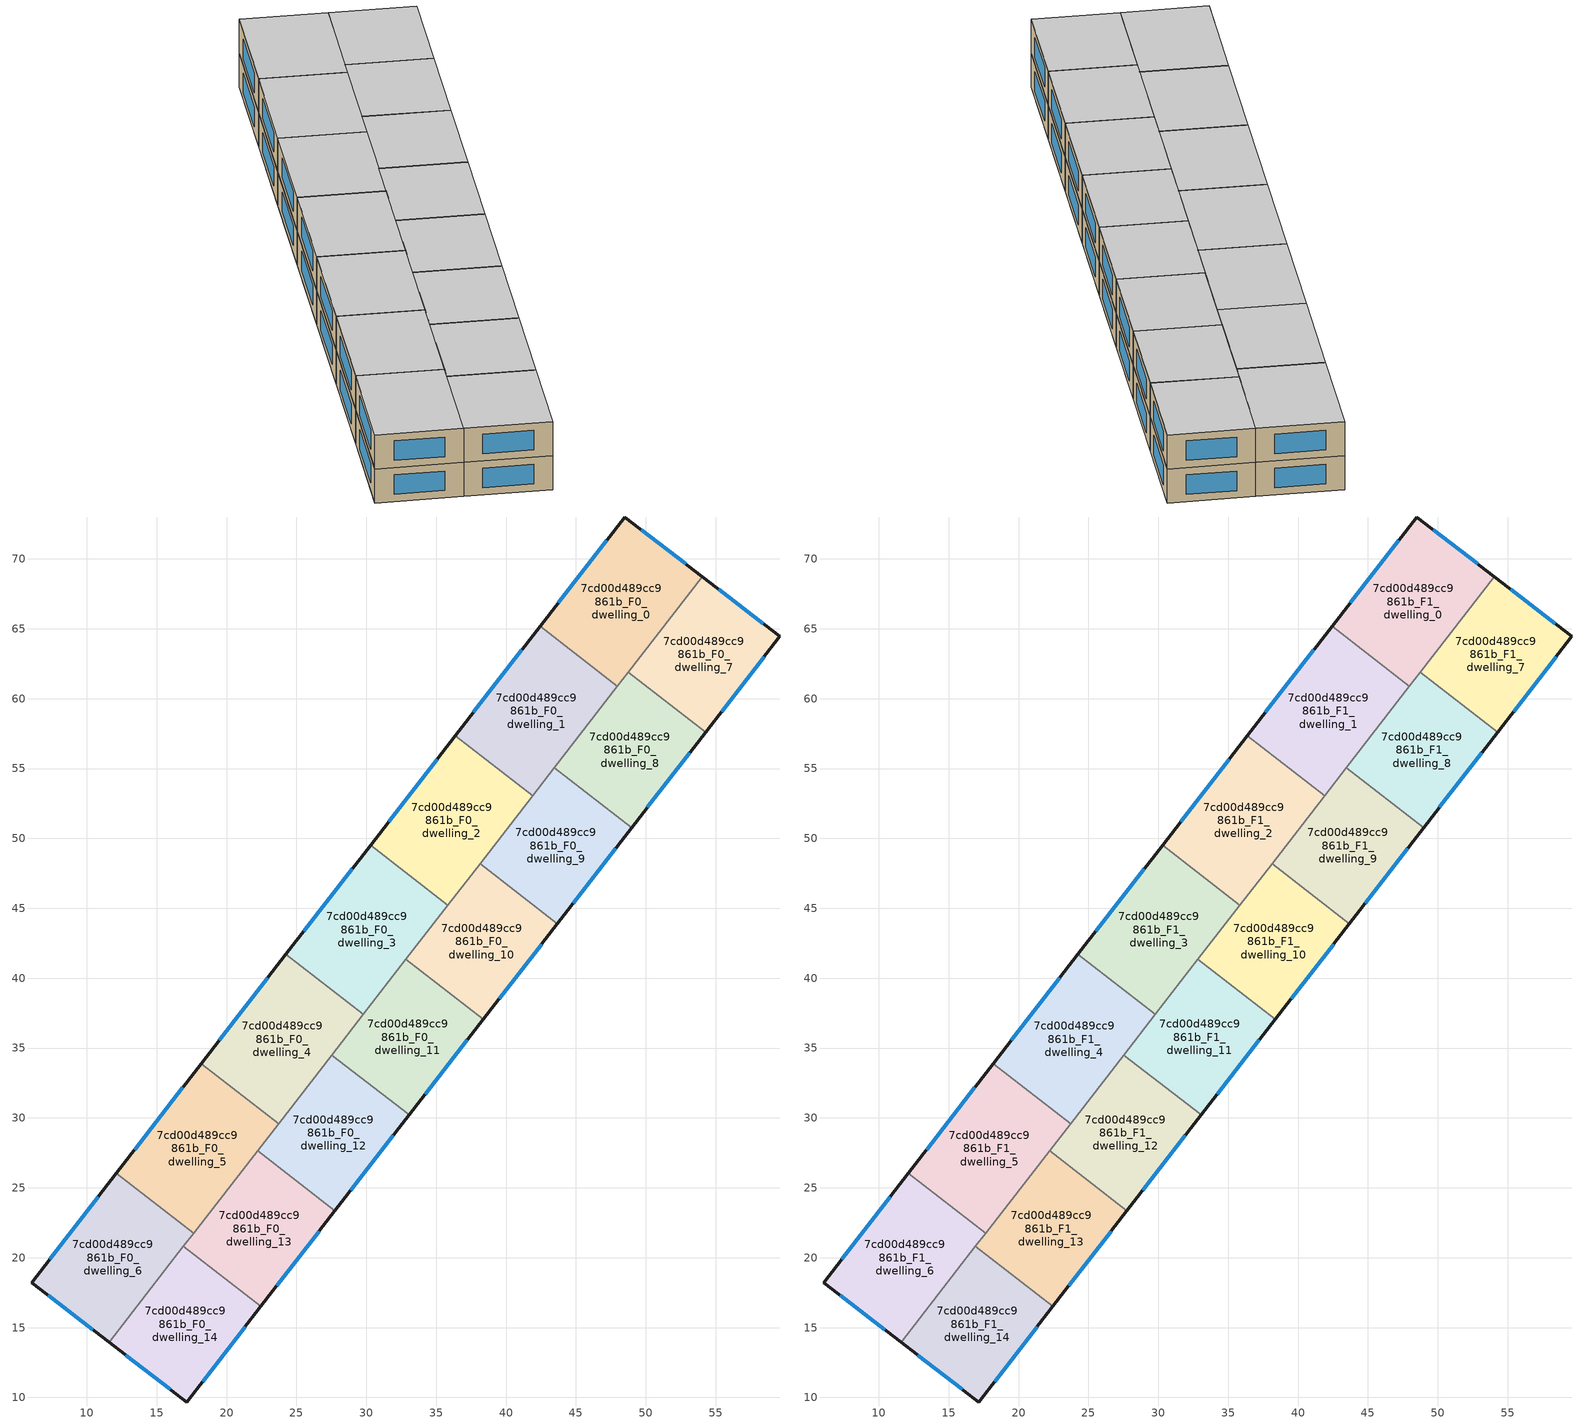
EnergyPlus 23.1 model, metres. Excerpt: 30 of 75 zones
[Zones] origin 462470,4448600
7cd00d489cc9861b_F0_dwelling_0
 floor ground (EU_floor_Construction): 54.05,68.74 47.97,60.89 42.44,65.18 48.5,73 z0
 wall outside (EU_wall_Construction): 54.05,68.74 48.5,73 42.44,65.18 z0:3
 wall to 7cd00d489cc9861b_F0_dwelling_1 (EU_wall_Construction): 42.44,65.18 47.97,60.89 z0:3
 wall to 7cd00d489cc9861b_F0_dwelling_7 (EU_wall_Construction): 48.75,61.9 54.05,68.74 z0:3
 wall to 7cd00d489cc9861b_F0_dwelling_8 (EU_wall_Construction): 47.97,60.89 48.75,61.9 z0:3
 window (EU_Window_Construction): 52.86,69.65 49.69,72.09 / 47.2,71.33 43.74,66.86 z0.64:2.36
7cd00d489cc9861b_F0_dwelling_1
 floor ground (EU_floor_Construction): 47.97,60.89 41.91,53.07 36.37,57.35 42.44,65.18 z0
 wall outside (EU_wall_Construction): 42.44,65.18 36.37,57.35 z0:3
 wall to 7cd00d489cc9861b_F0_dwelling_2 (EU_wall_Construction): 36.37,57.35 41.91,53.07 z0:3
 wall to 7cd00d489cc9861b_F0_dwelling_8 (EU_wall_Construction): 43.44,55.05 47.97,60.89 z0:3
 wall to 7cd00d489cc9861b_F0_dwelling_9 (EU_wall_Construction): 41.91,53.07 43.44,55.05 z0:3
 window (EU_Window_Construction): 41.14,63.5 37.67,59.03 z0.64:2.36
7cd00d489cc9861b_F0_dwelling_10
 floor ground (EU_floor_Construction): 43.68,43.91 38.37,37.06 32.84,41.35 38.14,48.2 z0
 wall outside (EU_wall_Construction): 38.37,37.06 43.68,43.91 z0:3
 wall to 7cd00d489cc9861b_F0_dwelling_9 (EU_wall_Construction): 43.68,43.91 38.14,48.2 z0:3
 wall to 7cd00d489cc9861b_F0_dwelling_11 (EU_wall_Construction): 32.84,41.35 38.37,37.06 z0:3
 wall to 7cd00d489cc9861b_F0_dwelling_3 (EU_wall_Construction): 35.85,45.24 32.84,41.35 z0:3
 wall to 7cd00d489cc9861b_F0_dwelling_2 (EU_wall_Construction): 38.14,48.2 35.85,45.24 z0:3
 window (EU_Window_Construction): 39.51,38.53 42.54,42.44 z0.64:2.36
7cd00d489cc9861b_F0_dwelling_11
 floor ground (EU_floor_Construction): 38.37,37.06 33.07,30.21 27.53,34.5 32.84,41.35 z0
 wall outside (EU_wall_Construction): 33.07,30.21 38.37,37.06 z0:3
 wall to 7cd00d489cc9861b_F0_dwelling_12 (EU_wall_Construction): 27.53,34.5 33.07,30.21 z0:3
 wall to 7cd00d489cc9861b_F0_dwelling_4 (EU_wall_Construction): 29.78,37.41 27.53,34.5 z0:3
 wall to 7cd00d489cc9861b_F0_dwelling_3 (EU_wall_Construction): 32.84,41.35 29.78,37.41 z0:3
 window (EU_Window_Construction): 34.2,31.68 37.24,35.59 z0.64:2.36
7cd00d489cc9861b_F0_dwelling_12
 floor ground (EU_floor_Construction): 33.07,30.21 27.76,23.36 22.23,27.65 27.53,34.5 z0
 wall outside (EU_wall_Construction): 27.76,23.36 33.07,30.21 z0:3
 wall to 7cd00d489cc9861b_F0_dwelling_13 (EU_wall_Construction): 22.23,27.65 27.76,23.36 z0:3
 wall to 7cd00d489cc9861b_F0_dwelling_5 (EU_wall_Construction): 23.72,29.58 22.23,27.65 z0:3
 wall to 7cd00d489cc9861b_F0_dwelling_4 (EU_wall_Construction): 27.53,34.5 23.72,29.58 z0:3
 window (EU_Window_Construction): 28.9,24.83 31.93,28.75 z0.64:2.36
7cd00d489cc9861b_F0_dwelling_13
 floor ground (EU_floor_Construction): 27.76,23.36 22.46,16.51 16.92,20.8 22.23,27.65 z0
 wall outside (EU_wall_Construction): 22.46,16.51 27.76,23.36 z0:3
 wall to 7cd00d489cc9861b_F0_dwelling_14 (EU_wall_Construction): 16.92,20.8 22.46,16.51 z0:3
 wall to 7cd00d489cc9861b_F0_dwelling_6 (EU_wall_Construction): 17.66,21.76 16.92,20.8 z0:3
 wall to 7cd00d489cc9861b_F0_dwelling_5 (EU_wall_Construction): 22.23,27.65 17.66,21.76 z0:3
 window (EU_Window_Construction): 23.59,17.98 26.63,21.9 z0.64:2.36
7cd00d489cc9861b_F0_dwelling_14
 floor ground (EU_floor_Construction): 22.46,16.51 17.16,9.68 11.61,13.94 16.92,20.8 z0
 wall outside (EU_wall_Construction): 11.61,13.94 17.16,9.68 22.46,16.51 z0:3
 wall to 7cd00d489cc9861b_F0_dwelling_6 (EU_wall_Construction): 16.92,20.8 11.61,13.94 z0:3
 window (EU_Window_Construction): 18.3,11.14 21.32,15.05 / 12.8,13.03 15.97,10.59 z0.64:2.36
7cd00d489cc9861b_F0_dwelling_2
 floor ground (EU_floor_Construction): 41.91,53.07 35.84,45.24 30.31,49.52 36.37,57.35 z0
 wall outside (EU_wall_Construction): 36.37,57.35 30.31,49.52 z0:3
 wall to 7cd00d489cc9861b_F0_dwelling_3 (EU_wall_Construction): 30.31,49.52 35.84,45.24 z0:3
 wall to 7cd00d489cc9861b_F0_dwelling_9 (EU_wall_Construction): 38.14,48.2 41.91,53.07 z0:3
 window (EU_Window_Construction): 35.07,55.68 31.61,51.2 z0.64:2.36
7cd00d489cc9861b_F0_dwelling_3
 floor ground (EU_floor_Construction): 35.84,45.24 29.78,37.41 24.25,41.7 30.31,49.52 z0
 wall outside (EU_wall_Construction): 30.31,49.52 24.25,41.7 z0:3
 wall to 7cd00d489cc9861b_F0_dwelling_4 (EU_wall_Construction): 24.25,41.7 29.78,37.41 z0:3
 window (EU_Window_Construction): 29.01,47.85 25.54,43.37 z0.64:2.36
7cd00d489cc9861b_F0_dwelling_4
 floor ground (EU_floor_Construction): 29.78,37.41 23.72,29.58 18.18,33.87 24.25,41.7 z0
 wall outside (EU_wall_Construction): 24.25,41.7 18.18,33.87 z0:3
 wall to 7cd00d489cc9861b_F0_dwelling_5 (EU_wall_Construction): 18.18,33.87 23.72,29.58 z0:3
 window (EU_Window_Construction): 22.95,40.02 19.48,35.55 z0.64:2.36
7cd00d489cc9861b_F0_dwelling_5
 floor ground (EU_floor_Construction): 23.72,29.58 17.66,21.76 12.12,26.05 18.18,33.87 z0
 wall outside (EU_wall_Construction): 18.18,33.87 12.12,26.05 z0:3
 wall to 7cd00d489cc9861b_F0_dwelling_6 (EU_wall_Construction): 12.12,26.05 17.66,21.76 z0:3
 window (EU_Window_Construction): 16.89,32.2 13.42,27.72 z0.64:2.36
7cd00d489cc9861b_F0_dwelling_6
 floor ground (EU_floor_Construction): 17.66,21.76 11.61,13.94 6.05,18.21 12.12,26.05 z0
 wall outside (EU_wall_Construction): 12.12,26.05 6.05,18.21 11.61,13.94 z0:3
 window (EU_Window_Construction): 7.24,17.3 10.42,14.86 / 10.82,24.37 7.35,19.89 z0.64:2.36
7cd00d489cc9861b_F0_dwelling_7
 floor ground (EU_floor_Construction): 59.6,64.47 54.29,57.61 48.75,61.9 54.05,68.74 z0
 wall outside (EU_wall_Construction): 54.29,57.61 59.6,64.47 54.05,68.74 z0:3
 wall to 7cd00d489cc9861b_F0_dwelling_8 (EU_wall_Construction): 48.75,61.9 54.29,57.61 z0:3
 window (EU_Window_Construction): 58.41,65.38 55.24,67.82 / 55.42,59.08 58.46,63 z0.64:2.36
7cd00d489cc9861b_F0_dwelling_8
 floor ground (EU_floor_Construction): 54.29,57.61 48.98,50.76 43.44,55.05 48.75,61.9 z0
 wall outside (EU_wall_Construction): 48.98,50.76 54.29,57.61 z0:3
 wall to 7cd00d489cc9861b_F0_dwelling_9 (EU_wall_Construction): 43.44,55.05 48.98,50.76 z0:3
 window (EU_Window_Construction): 50.12,52.23 53.15,56.14 z0.64:2.36
7cd00d489cc9861b_F0_dwelling_9
 floor ground (EU_floor_Construction): 48.98,50.76 43.68,43.91 38.14,48.2 43.44,55.05 z0
 wall outside (EU_wall_Construction): 43.68,43.91 48.98,50.76 z0:3
 window (EU_Window_Construction): 44.81,45.38 47.84,49.29 z0.64:2.36
7cd00d489cc9861b_F1_dwelling_0
 floor to 7cd00d489cc9861b_F0_dwelling_0 (EU_floor_Construction): 54.05,68.74 47.97,60.89 42.44,65.18 48.5,73 z3
 wall outside (EU_wall_Construction): 54.05,68.74 48.5,73 42.44,65.18 z3:6
 wall to 7cd00d489cc9861b_F1_dwelling_1 (EU_wall_Construction): 42.44,65.18 47.97,60.89 z3:6
 wall to 7cd00d489cc9861b_F1_dwelling_7 (EU_wall_Construction): 48.75,61.9 54.05,68.74 z3:6
 wall to 7cd00d489cc9861b_F1_dwelling_8 (EU_wall_Construction): 47.97,60.89 48.75,61.9 z3:6
 window (EU_Window_Construction): 52.86,69.65 49.69,72.09 / 47.2,71.33 43.74,66.86 z3.64:5.36
 ceiling to 7cd00d489cc9861b_F2_dwelling_0 (EU_floor_Construction): 47.97,60.89 54.05,68.74 48.5,73 42.44,65.18 z6
7cd00d489cc9861b_F1_dwelling_1
 floor to 7cd00d489cc9861b_F0_dwelling_1 (EU_floor_Construction): 47.97,60.89 41.91,53.07 36.37,57.35 42.44,65.18 z3
 wall outside (EU_wall_Construction): 42.44,65.18 36.37,57.35 z3:6
 wall to 7cd00d489cc9861b_F1_dwelling_2 (EU_wall_Construction): 36.37,57.35 41.91,53.07 z3:6
 wall to 7cd00d489cc9861b_F1_dwelling_8 (EU_wall_Construction): 43.44,55.05 47.97,60.89 z3:6
 wall to 7cd00d489cc9861b_F1_dwelling_9 (EU_wall_Construction): 41.91,53.07 43.44,55.05 z3:6
 window (EU_Window_Construction): 41.14,63.5 37.67,59.03 z3.64:5.36
 ceiling to 7cd00d489cc9861b_F2_dwelling_1 (EU_floor_Construction): 41.91,53.07 47.97,60.89 42.44,65.18 36.37,57.35 z6
7cd00d489cc9861b_F1_dwelling_10
 floor to 7cd00d489cc9861b_F0_dwelling_10 (EU_floor_Construction): 43.68,43.91 38.37,37.06 32.84,41.35 38.14,48.2 z3
 wall outside (EU_wall_Construction): 38.37,37.06 43.68,43.91 z3:6
 wall to 7cd00d489cc9861b_F1_dwelling_9 (EU_wall_Construction): 43.68,43.91 38.14,48.2 z3:6
 wall to 7cd00d489cc9861b_F1_dwelling_11 (EU_wall_Construction): 32.84,41.35 38.37,37.06 z3:6
 wall to 7cd00d489cc9861b_F1_dwelling_3 (EU_wall_Construction): 35.85,45.24 32.84,41.35 z3:6
 wall to 7cd00d489cc9861b_F1_dwelling_2 (EU_wall_Construction): 38.14,48.2 35.85,45.24 z3:6
 window (EU_Window_Construction): 39.51,38.53 42.54,42.44 z3.64:5.36
 ceiling to 7cd00d489cc9861b_F2_dwelling_10 (EU_floor_Construction): 38.37,37.06 43.68,43.91 38.14,48.2 32.84,41.35 z6
7cd00d489cc9861b_F1_dwelling_11
 floor to 7cd00d489cc9861b_F0_dwelling_11 (EU_floor_Construction): 38.37,37.06 33.07,30.21 27.53,34.5 32.84,41.35 z3
 wall outside (EU_wall_Construction): 33.07,30.21 38.37,37.06 z3:6
 wall to 7cd00d489cc9861b_F1_dwelling_12 (EU_wall_Construction): 27.53,34.5 33.07,30.21 z3:6
 wall to 7cd00d489cc9861b_F1_dwelling_4 (EU_wall_Construction): 29.78,37.41 27.53,34.5 z3:6
 wall to 7cd00d489cc9861b_F1_dwelling_3 (EU_wall_Construction): 32.84,41.35 29.78,37.41 z3:6
 window (EU_Window_Construction): 34.2,31.68 37.24,35.59 z3.64:5.36
 ceiling to 7cd00d489cc9861b_F2_dwelling_11 (EU_floor_Construction): 33.07,30.21 38.37,37.06 32.84,41.35 27.53,34.5 z6
7cd00d489cc9861b_F1_dwelling_12
 floor to 7cd00d489cc9861b_F0_dwelling_12 (EU_floor_Construction): 33.07,30.21 27.76,23.36 22.23,27.65 27.53,34.5 z3
 wall outside (EU_wall_Construction): 27.76,23.36 33.07,30.21 z3:6
 wall to 7cd00d489cc9861b_F1_dwelling_13 (EU_wall_Construction): 22.23,27.65 27.76,23.36 z3:6
 wall to 7cd00d489cc9861b_F1_dwelling_5 (EU_wall_Construction): 23.72,29.58 22.23,27.65 z3:6
 wall to 7cd00d489cc9861b_F1_dwelling_4 (EU_wall_Construction): 27.53,34.5 23.72,29.58 z3:6
 window (EU_Window_Construction): 28.9,24.83 31.93,28.75 z3.64:5.36
 ceiling to 7cd00d489cc9861b_F2_dwelling_12 (EU_floor_Construction): 27.76,23.36 33.07,30.21 27.53,34.5 22.23,27.65 z6
7cd00d489cc9861b_F1_dwelling_13
 floor to 7cd00d489cc9861b_F0_dwelling_13 (EU_floor_Construction): 27.76,23.36 22.46,16.51 16.92,20.8 22.23,27.65 z3
 wall outside (EU_wall_Construction): 22.46,16.51 27.76,23.36 z3:6
 wall to 7cd00d489cc9861b_F1_dwelling_14 (EU_wall_Construction): 16.92,20.8 22.46,16.51 z3:6
 wall to 7cd00d489cc9861b_F1_dwelling_6 (EU_wall_Construction): 17.66,21.76 16.92,20.8 z3:6
 wall to 7cd00d489cc9861b_F1_dwelling_5 (EU_wall_Construction): 22.23,27.65 17.66,21.76 z3:6
 window (EU_Window_Construction): 23.59,17.98 26.63,21.9 z3.64:5.36
 ceiling to 7cd00d489cc9861b_F2_dwelling_13 (EU_floor_Construction): 22.46,16.51 27.76,23.36 22.23,27.65 16.92,20.8 z6
7cd00d489cc9861b_F1_dwelling_14
 floor to 7cd00d489cc9861b_F0_dwelling_14 (EU_floor_Construction): 22.46,16.51 17.16,9.68 11.61,13.94 16.92,20.8 z3
 wall outside (EU_wall_Construction): 11.61,13.94 17.16,9.68 22.46,16.51 z3:6
 wall to 7cd00d489cc9861b_F1_dwelling_6 (EU_wall_Construction): 16.92,20.8 11.61,13.94 z3:6
 window (EU_Window_Construction): 18.3,11.14 21.32,15.05 / 12.8,13.03 15.97,10.59 z3.64:5.36
 ceiling to 7cd00d489cc9861b_F2_dwelling_14 (EU_floor_Construction): 17.16,9.68 22.46,16.51 16.92,20.8 11.61,13.94 z6
7cd00d489cc9861b_F1_dwelling_2
 floor to 7cd00d489cc9861b_F0_dwelling_2 (EU_floor_Construction): 41.91,53.07 35.84,45.24 30.31,49.52 36.37,57.35 z3
 wall outside (EU_wall_Construction): 36.37,57.35 30.31,49.52 z3:6
 wall to 7cd00d489cc9861b_F1_dwelling_3 (EU_wall_Construction): 30.31,49.52 35.84,45.24 z3:6
 wall to 7cd00d489cc9861b_F1_dwelling_9 (EU_wall_Construction): 38.14,48.2 41.91,53.07 z3:6
 window (EU_Window_Construction): 35.07,55.68 31.61,51.2 z3.64:5.36
 ceiling to 7cd00d489cc9861b_F2_dwelling_2 (EU_floor_Construction): 35.84,45.24 41.91,53.07 36.37,57.35 30.31,49.52 z6
7cd00d489cc9861b_F1_dwelling_3
 floor to 7cd00d489cc9861b_F0_dwelling_3 (EU_floor_Construction): 35.84,45.24 29.78,37.41 24.25,41.7 30.31,49.52 z3
 wall outside (EU_wall_Construction): 30.31,49.52 24.25,41.7 z3:6
 wall to 7cd00d489cc9861b_F1_dwelling_4 (EU_wall_Construction): 24.25,41.7 29.78,37.41 z3:6
 window (EU_Window_Construction): 29.01,47.85 25.54,43.37 z3.64:5.36
 ceiling to 7cd00d489cc9861b_F2_dwelling_3 (EU_floor_Construction): 29.78,37.41 35.84,45.24 30.31,49.52 24.25,41.7 z6
7cd00d489cc9861b_F1_dwelling_4
 floor to 7cd00d489cc9861b_F0_dwelling_4 (EU_floor_Construction): 29.78,37.41 23.72,29.58 18.18,33.87 24.25,41.7 z3
 wall outside (EU_wall_Construction): 24.25,41.7 18.18,33.87 z3:6
 wall to 7cd00d489cc9861b_F1_dwelling_5 (EU_wall_Construction): 18.18,33.87 23.72,29.58 z3:6
 window (EU_Window_Construction): 22.95,40.02 19.48,35.55 z3.64:5.36
 ceiling to 7cd00d489cc9861b_F2_dwelling_4 (EU_floor_Construction): 23.72,29.58 29.78,37.41 24.25,41.7 18.18,33.87 z6
7cd00d489cc9861b_F1_dwelling_5
 floor to 7cd00d489cc9861b_F0_dwelling_5 (EU_floor_Construction): 23.72,29.58 17.66,21.76 12.12,26.05 18.18,33.87 z3
 wall outside (EU_wall_Construction): 18.18,33.87 12.12,26.05 z3:6
 wall to 7cd00d489cc9861b_F1_dwelling_6 (EU_wall_Construction): 12.12,26.05 17.66,21.76 z3:6
 window (EU_Window_Construction): 16.89,32.2 13.42,27.72 z3.64:5.36
 ceiling to 7cd00d489cc9861b_F2_dwelling_5 (EU_floor_Construction): 17.66,21.76 23.72,29.58 18.18,33.87 12.12,26.05 z6
7cd00d489cc9861b_F1_dwelling_6
 floor to 7cd00d489cc9861b_F0_dwelling_6 (EU_floor_Construction): 17.66,21.76 11.61,13.94 6.05,18.21 12.12,26.05 z3
 wall outside (EU_wall_Construction): 12.12,26.05 6.05,18.21 11.61,13.94 z3:6
 window (EU_Window_Construction): 7.24,17.3 10.42,14.86 / 10.82,24.37 7.35,19.89 z3.64:5.36
 ceiling to 7cd00d489cc9861b_F2_dwelling_6 (EU_floor_Construction): 11.61,13.94 17.66,21.76 12.12,26.05 6.05,18.21 z6
7cd00d489cc9861b_F1_dwelling_7
 floor to 7cd00d489cc9861b_F0_dwelling_7 (EU_floor_Construction): 59.6,64.47 54.29,57.61 48.75,61.9 54.05,68.74 z3
 wall outside (EU_wall_Construction): 54.29,57.61 59.6,64.47 54.05,68.74 z3:6
 wall to 7cd00d489cc9861b_F1_dwelling_8 (EU_wall_Construction): 48.75,61.9 54.29,57.61 z3:6
 window (EU_Window_Construction): 58.41,65.38 55.24,67.82 / 55.42,59.08 58.46,63 z3.64:5.36
 ceiling to 7cd00d489cc9861b_F2_dwelling_7 (EU_floor_Construction): 54.29,57.61 59.6,64.47 54.05,68.74 48.75,61.9 z6
7cd00d489cc9861b_F1_dwelling_8
 floor to 7cd00d489cc9861b_F0_dwelling_8 (EU_floor_Construction): 54.29,57.61 48.98,50.76 43.44,55.05 48.75,61.9 z3
 wall outside (EU_wall_Construction): 48.98,50.76 54.29,57.61 z3:6
 wall to 7cd00d489cc9861b_F1_dwelling_9 (EU_wall_Construction): 43.44,55.05 48.98,50.76 z3:6
 window (EU_Window_Construction): 50.12,52.23 53.15,56.14 z3.64:5.36
 ceiling to 7cd00d489cc9861b_F2_dwelling_8 (EU_floor_Construction): 48.98,50.76 54.29,57.61 48.75,61.9 43.44,55.05 z6
7cd00d489cc9861b_F1_dwelling_9
 floor to 7cd00d489cc9861b_F0_dwelling_9 (EU_floor_Construction): 48.98,50.76 43.68,43.91 38.14,48.2 43.44,55.05 z3
 wall outside (EU_wall_Construction): 43.68,43.91 48.98,50.76 z3:6
 window (EU_Window_Construction): 44.81,45.38 47.84,49.29 z3.64:5.36
 ceiling to 7cd00d489cc9861b_F2_dwelling_9 (EU_floor_Construction): 43.68,43.91 48.98,50.76 43.44,55.05 38.14,48.2 z6
[Building]
EU S2 Campaign: North Axis=0; Terrain=City; Solar Distribution=FullExterior
[Site:Location]
Yerevan-Zvartnots.Intl.AP: Latitude=40.15; Longitude=44.383; Time Zone=4; Elevation=854
[SizingPeriod:WeatherFileDays]
AnnualSizingPeriod: Begin Month=1; Begin Day of Month=1; End Month=12; End Day of Month=31; Day of Week for Start Day=Monday; Use Weather File Daylight Saving Period=No; Use Weather File Rain and Snow Indicators=No
[MATERIAL]
EU_InternalMass_Material: Roughness=MediumRough; Thickness=0.1; Conductivity=1; Density=1800; Specific Heat=900; Thermal Absorptance=0.9; Solar Absorptance=0.7; Visible Absorptance=0.7
[MATERIAL:NOMASS] Roughness=MediumRough; Thermal Absorptance=0.9; Solar Absorptance=0.7; Visible Absorptance=0.7
Name | Thermal Resistance
EU_wall_NoMass | 1.05043
EU_floor_NoMass | 0.478065
[WINDOWMATERIAL:SIMPLEGLAZINGSYSTEM]
EU_Window_SimpleGlazing: UFactor=2.5566; Solar Heat Gain Coefficient=0.75; Visible Transmittance=0.75
[CONSTRUCTION]
EU_wall_Construction: EU_wall_NoMass
EU_floor_Construction: EU_floor_NoMass
EU_Window_Construction: EU_Window_SimpleGlazing
EU_InternalMass_Construction: EU_InternalMass_Material
[ZONE] Type=1; Multiplier=1; Ceiling Height=autocalculate; Floor Area=autocalculate; Part of Total Floor Area=Yes
Name | Volume
7cd00d489cc9861b_F0_dwelling_0; 7cd00d489cc9861b_F1_dwelling_0 | 207.995
7cd00d489cc9861b_F0_dwelling_1; 7cd00d489cc9861b_F1_dwelling_1 | 207.984
7cd00d489cc9861b_F0_dwelling_10; 7cd00d489cc9861b_F1_dwelling_10; 7cd00d489cc9861b_F0_dwelling_12; 7cd00d489cc9861b_F1_dwelling_12; 7cd00d489cc9861b_F0_dwelling_13; 7cd00d489cc9861b_F1_dwelling_13; 7cd00d489cc9861b_F0_dwelling_8; 7cd00d489cc9861b_F1_dwelling_8 | 182.012
7cd00d489cc9861b_F0_dwelling_11; 7cd00d489cc9861b_F1_dwelling_11; 7cd00d489cc9861b_F0_dwelling_9; 7cd00d489cc9861b_F1_dwelling_9 | 181.999
7cd00d489cc9861b_F0_dwelling_14; 7cd00d489cc9861b_F1_dwelling_14 | 182.005
7cd00d489cc9861b_F0_dwelling_2; 7cd00d489cc9861b_F1_dwelling_2 | 208.009
7cd00d489cc9861b_F0_dwelling_3; 7cd00d489cc9861b_F1_dwelling_3 | 207.991
7cd00d489cc9861b_F0_dwelling_4; 7cd00d489cc9861b_F1_dwelling_4 | 207.98
7cd00d489cc9861b_F0_dwelling_5; 7cd00d489cc9861b_F1_dwelling_5 | 207.986
7cd00d489cc9861b_F0_dwelling_6; 7cd00d489cc9861b_F1_dwelling_6 | 207.992
7cd00d489cc9861b_F0_dwelling_7; 7cd00d489cc9861b_F1_dwelling_7 | 182.017
[INTERNALMASS] Construction=EU_InternalMass_Construction
Name | Zone or ZoneList | Surface Area
7cd00d489cc9861b_F0_dwelling_0_EU_InternalMass | 7cd00d489cc9861b_F0_dwelling_0 | 69.3318
7cd00d489cc9861b_F0_dwelling_1_EU_InternalMass | 7cd00d489cc9861b_F0_dwelling_1 | 69.3281
7cd00d489cc9861b_F0_dwelling_2_EU_InternalMass | 7cd00d489cc9861b_F0_dwelling_2 | 69.3362
7cd00d489cc9861b_F0_dwelling_3_EU_InternalMass | 7cd00d489cc9861b_F0_dwelling_3 | 69.3302
7cd00d489cc9861b_F0_dwelling_4_EU_InternalMass | 7cd00d489cc9861b_F0_dwelling_4 | 69.3267
7cd00d489cc9861b_F0_dwelling_5_EU_InternalMass | 7cd00d489cc9861b_F0_dwelling_5 | 69.3287
7cd00d489cc9861b_F0_dwelling_6_EU_InternalMass | 7cd00d489cc9861b_F0_dwelling_6 | 69.3305
7cd00d489cc9861b_F0_dwelling_7_EU_InternalMass | 7cd00d489cc9861b_F0_dwelling_7 | 60.6722
7cd00d489cc9861b_F0_dwelling_8_EU_InternalMass | 7cd00d489cc9861b_F0_dwelling_8 | 60.6706
7cd00d489cc9861b_F0_dwelling_9_EU_InternalMass | 7cd00d489cc9861b_F0_dwelling_9 | 60.6665
7cd00d489cc9861b_F0_dwelling_10_EU_InternalMass | 7cd00d489cc9861b_F0_dwelling_10 | 60.6706
7cd00d489cc9861b_F0_dwelling_11_EU_InternalMass | 7cd00d489cc9861b_F0_dwelling_11 | 60.6663
7cd00d489cc9861b_F0_dwelling_12_EU_InternalMass | 7cd00d489cc9861b_F0_dwelling_12 | 60.6708
7cd00d489cc9861b_F0_dwelling_13_EU_InternalMass | 7cd00d489cc9861b_F0_dwelling_13 | 60.6706
7cd00d489cc9861b_F0_dwelling_14_EU_InternalMass | 7cd00d489cc9861b_F0_dwelling_14 | 60.6682
7cd00d489cc9861b_F1_dwelling_0_EU_InternalMass | 7cd00d489cc9861b_F1_dwelling_0 | 69.3318
7cd00d489cc9861b_F1_dwelling_1_EU_InternalMass | 7cd00d489cc9861b_F1_dwelling_1 | 69.3281
7cd00d489cc9861b_F1_dwelling_2_EU_InternalMass | 7cd00d489cc9861b_F1_dwelling_2 | 69.3362
7cd00d489cc9861b_F1_dwelling_3_EU_InternalMass | 7cd00d489cc9861b_F1_dwelling_3 | 69.3302
7cd00d489cc9861b_F1_dwelling_4_EU_InternalMass | 7cd00d489cc9861b_F1_dwelling_4 | 69.3267
7cd00d489cc9861b_F1_dwelling_5_EU_InternalMass | 7cd00d489cc9861b_F1_dwelling_5 | 69.3287
7cd00d489cc9861b_F1_dwelling_6_EU_InternalMass | 7cd00d489cc9861b_F1_dwelling_6 | 69.3305
7cd00d489cc9861b_F1_dwelling_7_EU_InternalMass | 7cd00d489cc9861b_F1_dwelling_7 | 60.6722
7cd00d489cc9861b_F1_dwelling_8_EU_InternalMass | 7cd00d489cc9861b_F1_dwelling_8 | 60.6706
7cd00d489cc9861b_F1_dwelling_9_EU_InternalMass | 7cd00d489cc9861b_F1_dwelling_9 | 60.6665
7cd00d489cc9861b_F1_dwelling_10_EU_InternalMass | 7cd00d489cc9861b_F1_dwelling_10 | 60.6706
7cd00d489cc9861b_F1_dwelling_11_EU_InternalMass | 7cd00d489cc9861b_F1_dwelling_11 | 60.6663
7cd00d489cc9861b_F1_dwelling_12_EU_InternalMass | 7cd00d489cc9861b_F1_dwelling_12 | 60.6708
7cd00d489cc9861b_F1_dwelling_13_EU_InternalMass | 7cd00d489cc9861b_F1_dwelling_13 | 60.6706
7cd00d489cc9861b_F1_dwelling_14_EU_InternalMass | 7cd00d489cc9861b_F1_dwelling_14 | 60.6682
[OTHEREQUIPMENT] Fuel Type=Electricity; Design Level Calculation Method=Watts/Area; Power per Zone Floor Area=1; Fraction Latent=0; Fraction Radiant=0; Fraction Lost=0; Carbon Dioxide Generation Rate=0; EndUse Subcategory=EU_Step8_InternalGains
Name | Zone or ZoneList or Space or SpaceList | Schedule
EU_Step8_InternalGain_7cd00d489cc9861b_F0_dwelling_0_f000 | 7cd00d489cc9861b_F0_dwelling_0 | EU_Step8_GainSchedule_7cd00d489cc9861b_F0_dwelling_0_f000
EU_Step8_InternalGain_7cd00d489cc9861b_F0_dwelling_1_f000 | 7cd00d489cc9861b_F0_dwelling_1 | EU_Step8_GainSchedule_7cd00d489cc9861b_F0_dwelling_1_f000
EU_Step8_InternalGain_7cd00d489cc9861b_F0_dwelling_2_f000 | 7cd00d489cc9861b_F0_dwelling_2 | EU_Step8_GainSchedule_7cd00d489cc9861b_F0_dwelling_2_f000
EU_Step8_InternalGain_7cd00d489cc9861b_F0_dwelling_3_f000 | 7cd00d489cc9861b_F0_dwelling_3 | EU_Step8_GainSchedule_7cd00d489cc9861b_F0_dwelling_3_f000
EU_Step8_InternalGain_7cd00d489cc9861b_F0_dwelling_4_f000 | 7cd00d489cc9861b_F0_dwelling_4 | EU_Step8_GainSchedule_7cd00d489cc9861b_F0_dwelling_4_f000
EU_Step8_InternalGain_7cd00d489cc9861b_F0_dwelling_5_f000 | 7cd00d489cc9861b_F0_dwelling_5 | EU_Step8_GainSchedule_7cd00d489cc9861b_F0_dwelling_5_f000
EU_Step8_InternalGain_7cd00d489cc9861b_F0_dwelling_6_f000 | 7cd00d489cc9861b_F0_dwelling_6 | EU_Step8_GainSchedule_7cd00d489cc9861b_F0_dwelling_6_f000
EU_Step8_InternalGain_7cd00d489cc9861b_F0_dwelling_7_f000 | 7cd00d489cc9861b_F0_dwelling_7 | EU_Step8_GainSchedule_7cd00d489cc9861b_F0_dwelling_7_f000
EU_Step8_InternalGain_7cd00d489cc9861b_F0_dwelling_8_f000 | 7cd00d489cc9861b_F0_dwelling_8 | EU_Step8_GainSchedule_7cd00d489cc9861b_F0_dwelling_8_f000
EU_Step8_InternalGain_7cd00d489cc9861b_F0_dwelling_9_f000 | 7cd00d489cc9861b_F0_dwelling_9 | EU_Step8_GainSchedule_7cd00d489cc9861b_F0_dwelling_9_f000
EU_Step8_InternalGain_7cd00d489cc9861b_F0_dwelling_10_f000 | 7cd00d489cc9861b_F0_dwelling_10 | EU_Step8_GainSchedule_7cd00d489cc9861b_F0_dwelling_10_f000
EU_Step8_InternalGain_7cd00d489cc9861b_F0_dwelling_11_f000 | 7cd00d489cc9861b_F0_dwelling_11 | EU_Step8_GainSchedule_7cd00d489cc9861b_F0_dwelling_11_f000
EU_Step8_InternalGain_7cd00d489cc9861b_F0_dwelling_12_f000 | 7cd00d489cc9861b_F0_dwelling_12 | EU_Step8_GainSchedule_7cd00d489cc9861b_F0_dwelling_12_f000
EU_Step8_InternalGain_7cd00d489cc9861b_F0_dwelling_13_f000 | 7cd00d489cc9861b_F0_dwelling_13 | EU_Step8_GainSchedule_7cd00d489cc9861b_F0_dwelling_13_f000
EU_Step8_InternalGain_7cd00d489cc9861b_F0_dwelling_14_f000 | 7cd00d489cc9861b_F0_dwelling_14 | EU_Step8_GainSchedule_7cd00d489cc9861b_F0_dwelling_14_f000
EU_Step8_InternalGain_7cd00d489cc9861b_F1_dwelling_0_f000 | 7cd00d489cc9861b_F1_dwelling_0 | EU_Step8_GainSchedule_7cd00d489cc9861b_F1_dwelling_0_f000
EU_Step8_InternalGain_7cd00d489cc9861b_F1_dwelling_1_f000 | 7cd00d489cc9861b_F1_dwelling_1 | EU_Step8_GainSchedule_7cd00d489cc9861b_F1_dwelling_1_f000
EU_Step8_InternalGain_7cd00d489cc9861b_F1_dwelling_2_f000 | 7cd00d489cc9861b_F1_dwelling_2 | EU_Step8_GainSchedule_7cd00d489cc9861b_F1_dwelling_2_f000
EU_Step8_InternalGain_7cd00d489cc9861b_F1_dwelling_3_f000 | 7cd00d489cc9861b_F1_dwelling_3 | EU_Step8_GainSchedule_7cd00d489cc9861b_F1_dwelling_3_f000
EU_Step8_InternalGain_7cd00d489cc9861b_F1_dwelling_4_f000 | 7cd00d489cc9861b_F1_dwelling_4 | EU_Step8_GainSchedule_7cd00d489cc9861b_F1_dwelling_4_f000
EU_Step8_InternalGain_7cd00d489cc9861b_F1_dwelling_5_f000 | 7cd00d489cc9861b_F1_dwelling_5 | EU_Step8_GainSchedule_7cd00d489cc9861b_F1_dwelling_5_f000
EU_Step8_InternalGain_7cd00d489cc9861b_F1_dwelling_6_f000 | 7cd00d489cc9861b_F1_dwelling_6 | EU_Step8_GainSchedule_7cd00d489cc9861b_F1_dwelling_6_f000
EU_Step8_InternalGain_7cd00d489cc9861b_F1_dwelling_7_f000 | 7cd00d489cc9861b_F1_dwelling_7 | EU_Step8_GainSchedule_7cd00d489cc9861b_F1_dwelling_7_f000
EU_Step8_InternalGain_7cd00d489cc9861b_F1_dwelling_8_f000 | 7cd00d489cc9861b_F1_dwelling_8 | EU_Step8_GainSchedule_7cd00d489cc9861b_F1_dwelling_8_f000
EU_Step8_InternalGain_7cd00d489cc9861b_F1_dwelling_9_f000 | 7cd00d489cc9861b_F1_dwelling_9 | EU_Step8_GainSchedule_7cd00d489cc9861b_F1_dwelling_9_f000
EU_Step8_InternalGain_7cd00d489cc9861b_F1_dwelling_10_f000 | 7cd00d489cc9861b_F1_dwelling_10 | EU_Step8_GainSchedule_7cd00d489cc9861b_F1_dwelling_10_f000
EU_Step8_InternalGain_7cd00d489cc9861b_F1_dwelling_11_f000 | 7cd00d489cc9861b_F1_dwelling_11 | EU_Step8_GainSchedule_7cd00d489cc9861b_F1_dwelling_11_f000
EU_Step8_InternalGain_7cd00d489cc9861b_F1_dwelling_12_f000 | 7cd00d489cc9861b_F1_dwelling_12 | EU_Step8_GainSchedule_7cd00d489cc9861b_F1_dwelling_12_f000
EU_Step8_InternalGain_7cd00d489cc9861b_F1_dwelling_13_f000 | 7cd00d489cc9861b_F1_dwelling_13 | EU_Step8_GainSchedule_7cd00d489cc9861b_F1_dwelling_13_f000
EU_Step8_InternalGain_7cd00d489cc9861b_F1_dwelling_14_f000 | 7cd00d489cc9861b_F1_dwelling_14 | EU_Step8_GainSchedule_7cd00d489cc9861b_F1_dwelling_14_f000
[ZONEVENTILATION:DESIGNFLOWRATE] Schedule=EU_AlwaysOn; Design Flow Rate Calculation Method=AirChanges/Hour; Air Changes per Hour=0.557805; Ventilation Type=Natural; Fan Pressure Rise=0; Fan Total Efficiency=1; Constant Term Coefficient=1; Temperature Term Coefficient=0; Velocity Term Coefficient=0; Velocity Squared Term Coefficient=0; Minimum Indoor Temperature=-100; Maximum Indoor Temperature=100; Delta Temperature=-100; Minimum Outdoor Temperature=-100; Maximum Outdoor Temperature=100; Maximum Wind Speed=40
Name | Zone or ZoneList or Space or SpaceList
EU_ConstantAir_7cd00d489cc9861b_F0_dwelling_0 | 7cd00d489cc9861b_F0_dwelling_0
EU_ConstantAir_7cd00d489cc9861b_F0_dwelling_1 | 7cd00d489cc9861b_F0_dwelling_1
EU_ConstantAir_7cd00d489cc9861b_F0_dwelling_2 | 7cd00d489cc9861b_F0_dwelling_2
EU_ConstantAir_7cd00d489cc9861b_F0_dwelling_3 | 7cd00d489cc9861b_F0_dwelling_3
EU_ConstantAir_7cd00d489cc9861b_F0_dwelling_4 | 7cd00d489cc9861b_F0_dwelling_4
EU_ConstantAir_7cd00d489cc9861b_F0_dwelling_5 | 7cd00d489cc9861b_F0_dwelling_5
EU_ConstantAir_7cd00d489cc9861b_F0_dwelling_6 | 7cd00d489cc9861b_F0_dwelling_6
EU_ConstantAir_7cd00d489cc9861b_F0_dwelling_7 | 7cd00d489cc9861b_F0_dwelling_7
EU_ConstantAir_7cd00d489cc9861b_F0_dwelling_8 | 7cd00d489cc9861b_F0_dwelling_8
EU_ConstantAir_7cd00d489cc9861b_F0_dwelling_9 | 7cd00d489cc9861b_F0_dwelling_9
EU_ConstantAir_7cd00d489cc9861b_F0_dwelling_10 | 7cd00d489cc9861b_F0_dwelling_10
EU_ConstantAir_7cd00d489cc9861b_F0_dwelling_11 | 7cd00d489cc9861b_F0_dwelling_11
EU_ConstantAir_7cd00d489cc9861b_F0_dwelling_12 | 7cd00d489cc9861b_F0_dwelling_12
EU_ConstantAir_7cd00d489cc9861b_F0_dwelling_13 | 7cd00d489cc9861b_F0_dwelling_13
EU_ConstantAir_7cd00d489cc9861b_F0_dwelling_14 | 7cd00d489cc9861b_F0_dwelling_14
EU_ConstantAir_7cd00d489cc9861b_F1_dwelling_0 | 7cd00d489cc9861b_F1_dwelling_0
EU_ConstantAir_7cd00d489cc9861b_F1_dwelling_1 | 7cd00d489cc9861b_F1_dwelling_1
EU_ConstantAir_7cd00d489cc9861b_F1_dwelling_2 | 7cd00d489cc9861b_F1_dwelling_2
EU_ConstantAir_7cd00d489cc9861b_F1_dwelling_3 | 7cd00d489cc9861b_F1_dwelling_3
EU_ConstantAir_7cd00d489cc9861b_F1_dwelling_4 | 7cd00d489cc9861b_F1_dwelling_4
EU_ConstantAir_7cd00d489cc9861b_F1_dwelling_5 | 7cd00d489cc9861b_F1_dwelling_5
EU_ConstantAir_7cd00d489cc9861b_F1_dwelling_6 | 7cd00d489cc9861b_F1_dwelling_6
EU_ConstantAir_7cd00d489cc9861b_F1_dwelling_7 | 7cd00d489cc9861b_F1_dwelling_7
EU_ConstantAir_7cd00d489cc9861b_F1_dwelling_8 | 7cd00d489cc9861b_F1_dwelling_8
EU_ConstantAir_7cd00d489cc9861b_F1_dwelling_9 | 7cd00d489cc9861b_F1_dwelling_9
EU_ConstantAir_7cd00d489cc9861b_F1_dwelling_10 | 7cd00d489cc9861b_F1_dwelling_10
EU_ConstantAir_7cd00d489cc9861b_F1_dwelling_11 | 7cd00d489cc9861b_F1_dwelling_11
EU_ConstantAir_7cd00d489cc9861b_F1_dwelling_12 | 7cd00d489cc9861b_F1_dwelling_12
EU_ConstantAir_7cd00d489cc9861b_F1_dwelling_13 | 7cd00d489cc9861b_F1_dwelling_13
EU_ConstantAir_7cd00d489cc9861b_F1_dwelling_14 | 7cd00d489cc9861b_F1_dwelling_14
[HVACTEMPLATE:THERMOSTAT] Constant Heating Setpoint=20; Constant Cooling Setpoint=50
EU_HeatOnly_7cd00d489cc9861b_F0_dwelling_0; EU_HeatOnly_7cd00d489cc9861b_F0_dwelling_1; EU_HeatOnly_7cd00d489cc9861b_F0_dwelling_2; EU_HeatOnly_7cd00d489cc9861b_F0_dwelling_3; EU_HeatOnly_7cd00d489cc9861b_F0_dwelling_4; EU_HeatOnly_7cd00d489cc9861b_F0_dwelling_5; EU_HeatOnly_7cd00d489cc9861b_F0_dwelling_6; EU_HeatOnly_7cd00d489cc9861b_F0_dwelling_7; EU_HeatOnly_7cd00d489cc9861b_F0_dwelling_8; EU_HeatOnly_7cd00d489cc9861b_F0_dwelling_9; EU_HeatOnly_7cd00d489cc9861b_F0_dwelling_10; EU_HeatOnly_7cd00d489cc9861b_F0_dwelling_11; EU_HeatOnly_7cd00d489cc9861b_F0_dwelling_12; EU_HeatOnly_7cd00d489cc9861b_F0_dwelling_13; EU_HeatOnly_7cd00d489cc9861b_F0_dwelling_14; EU_HeatOnly_7cd00d489cc9861b_F1_dwelling_0; EU_HeatOnly_7cd00d489cc9861b_F1_dwelling_1; EU_HeatOnly_7cd00d489cc9861b_F1_dwelling_2; EU_HeatOnly_7cd00d489cc9861b_F1_dwelling_3; EU_HeatOnly_7cd00d489cc9861b_F1_dwelling_4; EU_HeatOnly_7cd00d489cc9861b_F1_dwelling_5; EU_HeatOnly_7cd00d489cc9861b_F1_dwelling_6; EU_HeatOnly_7cd00d489cc9861b_F1_dwelling_7; EU_HeatOnly_7cd00d489cc9861b_F1_dwelling_8; EU_HeatOnly_7cd00d489cc9861b_F1_dwelling_9; EU_HeatOnly_7cd00d489cc9861b_F1_dwelling_10; EU_HeatOnly_7cd00d489cc9861b_F1_dwelling_11; EU_HeatOnly_7cd00d489cc9861b_F1_dwelling_12; EU_HeatOnly_7cd00d489cc9861b_F1_dwelling_13; EU_HeatOnly_7cd00d489cc9861b_F1_dwelling_14; EU_HeatOnly_7cd00d489cc9861b_F2_dwelling_0; EU_HeatOnly_7cd00d489cc9861b_F2_dwelling_1; EU_HeatOnly_7cd00d489cc9861b_F2_dwelling_2; EU_HeatOnly_7cd00d489cc9861b_F2_dwelling_3; EU_HeatOnly_7cd00d489cc9861b_F2_dwelling_4; EU_HeatOnly_7cd00d489cc9861b_F2_dwelling_5; EU_HeatOnly_7cd00d489cc9861b_F2_dwelling_6; EU_HeatOnly_7cd00d489cc9861b_F2_dwelling_7; EU_HeatOnly_7cd00d489cc9861b_F2_dwelling_8; EU_HeatOnly_7cd00d489cc9861b_F2_dwelling_9; EU_HeatOnly_7cd00d489cc9861b_F2_dwelling_10; EU_HeatOnly_7cd00d489cc9861b_F2_dwelling_11; EU_HeatOnly_7cd00d489cc9861b_F2_dwelling_12; EU_HeatOnly_7cd00d489cc9861b_F2_dwelling_13; EU_HeatOnly_7cd00d489cc9861b_F2_dwelling_14; EU_HeatOnly_7cd00d489cc9861b_F3_dwelling_0; EU_HeatOnly_7cd00d489cc9861b_F3_dwelling_1; EU_HeatOnly_7cd00d489cc9861b_F3_dwelling_2; EU_HeatOnly_7cd00d489cc9861b_F3_dwelling_3; EU_HeatOnly_7cd00d489cc9861b_F3_dwelling_4; EU_HeatOnly_7cd00d489cc9861b_F3_dwelling_5; EU_HeatOnly_7cd00d489cc9861b_F3_dwelling_6; EU_HeatOnly_7cd00d489cc9861b_F3_dwelling_7; EU_HeatOnly_7cd00d489cc9861b_F3_dwelling_8; EU_HeatOnly_7cd00d489cc9861b_F3_dwelling_9; EU_HeatOnly_7cd00d489cc9861b_F3_dwelling_10; EU_HeatOnly_7cd00d489cc9861b_F3_dwelling_11; EU_HeatOnly_7cd00d489cc9861b_F3_dwelling_12; EU_HeatOnly_7cd00d489cc9861b_F3_dwelling_13; EU_HeatOnly_7cd00d489cc9861b_F3_dwelling_14; EU_HeatOnly_7cd00d489cc9861b_F4_dwelling_0; EU_HeatOnly_7cd00d489cc9861b_F4_dwelling_1; EU_HeatOnly_7cd00d489cc9861b_F4_dwelling_2; EU_HeatOnly_7cd00d489cc9861b_F4_dwelling_3; EU_HeatOnly_7cd00d489cc9861b_F4_dwelling_4; EU_HeatOnly_7cd00d489cc9861b_F4_dwelling_5; EU_HeatOnly_7cd00d489cc9861b_F4_dwelling_6; EU_HeatOnly_7cd00d489cc9861b_F4_dwelling_7; EU_HeatOnly_7cd00d489cc9861b_F4_dwelling_8; EU_HeatOnly_7cd00d489cc9861b_F4_dwelling_9; EU_HeatOnly_7cd00d489cc9861b_F4_dwelling_10; EU_HeatOnly_7cd00d489cc9861b_F4_dwelling_11; EU_HeatOnly_7cd00d489cc9861b_F4_dwelling_12; EU_HeatOnly_7cd00d489cc9861b_F4_dwelling_13; EU_HeatOnly_7cd00d489cc9861b_F4_dwelling_14
[HVACTEMPLATE:ZONE:IDEALLOADSAIRSYSTEM] System Availability Schedule=EU_AlwaysOn; Maximum Heating Supply Air Temperature=50; Minimum Cooling Supply Air Temperature=13; Maximum Heating Supply Air Humidity Ratio=0.0156; Minimum Cooling Supply Air Humidity Ratio=0.0077; Heating Limit=NoLimit; Cooling Limit=NoLimit; Heating Availability Schedule=EU_AlwaysOn; Cooling Availability Schedule=EU_CoolingOff; Dehumidification Control Type=ConstantSensibleHeatRatio; Cooling Sensible Heat Ratio=0.7; Dehumidification Setpoint=60; Humidification Control Type=None; Humidification Setpoint=30; Outdoor Air Method=None; Outdoor Air Flow Rate per Person=0.00944; Outdoor Air Flow Rate per Zone Floor Area=0; Outdoor Air Flow Rate per Zone=0; Demand Controlled Ventilation Type=None; Outdoor Air Economizer Type=NoEconomizer; Heat Recovery Type=None; Sensible Heat Recovery Effectiveness=0.7; Latent Heat Recovery Effectiveness=0.65
Name | Template Thermostat
7cd00d489cc9861b_F0_dwelling_0 | EU_HeatOnly_7cd00d489cc9861b_F0_dwelling_0
7cd00d489cc9861b_F0_dwelling_1 | EU_HeatOnly_7cd00d489cc9861b_F0_dwelling_1
7cd00d489cc9861b_F0_dwelling_2 | EU_HeatOnly_7cd00d489cc9861b_F0_dwelling_2
7cd00d489cc9861b_F0_dwelling_3 | EU_HeatOnly_7cd00d489cc9861b_F0_dwelling_3
7cd00d489cc9861b_F0_dwelling_4 | EU_HeatOnly_7cd00d489cc9861b_F0_dwelling_4
7cd00d489cc9861b_F0_dwelling_5 | EU_HeatOnly_7cd00d489cc9861b_F0_dwelling_5
7cd00d489cc9861b_F0_dwelling_6 | EU_HeatOnly_7cd00d489cc9861b_F0_dwelling_6
7cd00d489cc9861b_F0_dwelling_7 | EU_HeatOnly_7cd00d489cc9861b_F0_dwelling_7
7cd00d489cc9861b_F0_dwelling_8 | EU_HeatOnly_7cd00d489cc9861b_F0_dwelling_8
7cd00d489cc9861b_F0_dwelling_9 | EU_HeatOnly_7cd00d489cc9861b_F0_dwelling_9
7cd00d489cc9861b_F0_dwelling_10 | EU_HeatOnly_7cd00d489cc9861b_F0_dwelling_10
7cd00d489cc9861b_F0_dwelling_11 | EU_HeatOnly_7cd00d489cc9861b_F0_dwelling_11
7cd00d489cc9861b_F0_dwelling_12 | EU_HeatOnly_7cd00d489cc9861b_F0_dwelling_12
7cd00d489cc9861b_F0_dwelling_13 | EU_HeatOnly_7cd00d489cc9861b_F0_dwelling_13
7cd00d489cc9861b_F0_dwelling_14 | EU_HeatOnly_7cd00d489cc9861b_F0_dwelling_14
7cd00d489cc9861b_F1_dwelling_0 | EU_HeatOnly_7cd00d489cc9861b_F1_dwelling_0
7cd00d489cc9861b_F1_dwelling_1 | EU_HeatOnly_7cd00d489cc9861b_F1_dwelling_1
7cd00d489cc9861b_F1_dwelling_2 | EU_HeatOnly_7cd00d489cc9861b_F1_dwelling_2
7cd00d489cc9861b_F1_dwelling_3 | EU_HeatOnly_7cd00d489cc9861b_F1_dwelling_3
7cd00d489cc9861b_F1_dwelling_4 | EU_HeatOnly_7cd00d489cc9861b_F1_dwelling_4
7cd00d489cc9861b_F1_dwelling_5 | EU_HeatOnly_7cd00d489cc9861b_F1_dwelling_5
7cd00d489cc9861b_F1_dwelling_6 | EU_HeatOnly_7cd00d489cc9861b_F1_dwelling_6
7cd00d489cc9861b_F1_dwelling_7 | EU_HeatOnly_7cd00d489cc9861b_F1_dwelling_7
7cd00d489cc9861b_F1_dwelling_8 | EU_HeatOnly_7cd00d489cc9861b_F1_dwelling_8
7cd00d489cc9861b_F1_dwelling_9 | EU_HeatOnly_7cd00d489cc9861b_F1_dwelling_9
7cd00d489cc9861b_F1_dwelling_10 | EU_HeatOnly_7cd00d489cc9861b_F1_dwelling_10
7cd00d489cc9861b_F1_dwelling_11 | EU_HeatOnly_7cd00d489cc9861b_F1_dwelling_11
7cd00d489cc9861b_F1_dwelling_12 | EU_HeatOnly_7cd00d489cc9861b_F1_dwelling_12
7cd00d489cc9861b_F1_dwelling_13 | EU_HeatOnly_7cd00d489cc9861b_F1_dwelling_13
7cd00d489cc9861b_F1_dwelling_14 | EU_HeatOnly_7cd00d489cc9861b_F1_dwelling_14
[SIZING:ZONE] Zone Cooling Design Supply Air Temperature Input Method=SupplyAirTemperature; Zone Cooling Design Supply Air Temperature=13; Zone Heating Design Supply Air Temperature Input Method=SupplyAirTemperature; Zone Heating Design Supply Air Temperature=50; Zone Cooling Design Supply Air Humidity Ratio=0.008; Zone Heating Design Supply Air Humidity Ratio=0.008; Cooling Design Air Flow Method=DesignDay; Cooling Design Air Flow Rate=0; Cooling Minimum Air Flow per Zone Floor Area=0.000762; Cooling Minimum Air Flow=0; Cooling Minimum Air Flow Fraction=0.2; Heating Design Air Flow Method=DesignDay; Heating Design Air Flow Rate=0; Heating Maximum Air Flow per Zone Floor Area=0.002032; Heating Maximum Air Flow=0.141576; Heating Maximum Air Flow Fraction=0.3; Account for Dedicated Outdoor Air System=No; Dedicated Outdoor Air System Control Strategy=NeutralSupplyAir; Dedicated Outdoor Air Low Setpoint Temperature for Design=autosize; Dedicated Outdoor Air High Setpoint Temperature for Design=autosize; Zone Load Sizing Method=Sensible Load Only No Latent Load; Zone Latent Cooling Design Supply Air Humidity Ratio Input Method=HumidityRatioDifference; Zone Cooling Design Supply Air Humidity Ratio Difference=0.005; Zone Latent Heating Design Supply Air Humidity Ratio Input Method=HumidityRatioDifference; Zone Humidification Design Supply Air Humidity Ratio Difference=0.005
7cd00d489cc9861b_F0_dwelling_0; 7cd00d489cc9861b_F0_dwelling_1; 7cd00d489cc9861b_F0_dwelling_2; 7cd00d489cc9861b_F0_dwelling_3; 7cd00d489cc9861b_F0_dwelling_4; 7cd00d489cc9861b_F0_dwelling_5; 7cd00d489cc9861b_F0_dwelling_6; 7cd00d489cc9861b_F0_dwelling_7; 7cd00d489cc9861b_F0_dwelling_8; 7cd00d489cc9861b_F0_dwelling_9; 7cd00d489cc9861b_F0_dwelling_10; 7cd00d489cc9861b_F0_dwelling_11; 7cd00d489cc9861b_F0_dwelling_12; 7cd00d489cc9861b_F0_dwelling_13; 7cd00d489cc9861b_F0_dwelling_14; 7cd00d489cc9861b_F1_dwelling_0; 7cd00d489cc9861b_F1_dwelling_1; 7cd00d489cc9861b_F1_dwelling_2; 7cd00d489cc9861b_F1_dwelling_3; 7cd00d489cc9861b_F1_dwelling_4; 7cd00d489cc9861b_F1_dwelling_5; 7cd00d489cc9861b_F1_dwelling_6; 7cd00d489cc9861b_F1_dwelling_7; 7cd00d489cc9861b_F1_dwelling_8; 7cd00d489cc9861b_F1_dwelling_9; 7cd00d489cc9861b_F1_dwelling_10; 7cd00d489cc9861b_F1_dwelling_11; 7cd00d489cc9861b_F1_dwelling_12; 7cd00d489cc9861b_F1_dwelling_13; 7cd00d489cc9861b_F1_dwelling_14
[SCHEDULE:CONSTANT]
Name | Hourly Value
EU_AlwaysOn | 1
EU_CoolingOff | 0
[SCHEDULE:FILE] Column Number=1; Rows to Skip at Top=0; Number of Hours of Data=8760; Column Separator=Comma; Interpolate to Timestep=No; Minutes per Item=60; Adjust Schedule for Daylight Savings=Yes
Name | File
EU_Step8_GainSchedule_7cd00d489cc9861b_F0_dwelling_0_f000 | ../../schedules/7cd00d489cc9861b/7cd00d489cc9861b_F0_dwelling_0_f000_gain.csv
EU_Step8_GainSchedule_7cd00d489cc9861b_F0_dwelling_1_f000 | ../../schedules/7cd00d489cc9861b/7cd00d489cc9861b_F0_dwelling_1_f000_gain.csv
EU_Step8_GainSchedule_7cd00d489cc9861b_F0_dwelling_2_f000 | ../../schedules/7cd00d489cc9861b/7cd00d489cc9861b_F0_dwelling_2_f000_gain.csv
EU_Step8_GainSchedule_7cd00d489cc9861b_F0_dwelling_3_f000 | ../../schedules/7cd00d489cc9861b/7cd00d489cc9861b_F0_dwelling_3_f000_gain.csv
EU_Step8_GainSchedule_7cd00d489cc9861b_F0_dwelling_4_f000 | ../../schedules/7cd00d489cc9861b/7cd00d489cc9861b_F0_dwelling_4_f000_gain.csv
EU_Step8_GainSchedule_7cd00d489cc9861b_F0_dwelling_5_f000 | ../../schedules/7cd00d489cc9861b/7cd00d489cc9861b_F0_dwelling_5_f000_gain.csv
EU_Step8_GainSchedule_7cd00d489cc9861b_F0_dwelling_6_f000 | ../../schedules/7cd00d489cc9861b/7cd00d489cc9861b_F0_dwelling_6_f000_gain.csv
EU_Step8_GainSchedule_7cd00d489cc9861b_F0_dwelling_7_f000 | ../../schedules/7cd00d489cc9861b/7cd00d489cc9861b_F0_dwelling_7_f000_gain.csv
EU_Step8_GainSchedule_7cd00d489cc9861b_F0_dwelling_8_f000 | ../../schedules/7cd00d489cc9861b/7cd00d489cc9861b_F0_dwelling_8_f000_gain.csv
EU_Step8_GainSchedule_7cd00d489cc9861b_F0_dwelling_9_f000 | ../../schedules/7cd00d489cc9861b/7cd00d489cc9861b_F0_dwelling_9_f000_gain.csv
EU_Step8_GainSchedule_7cd00d489cc9861b_F0_dwelling_10_f000 | ../../schedules/7cd00d489cc9861b/7cd00d489cc9861b_F0_dwelling_10_f000_gain.csv
EU_Step8_GainSchedule_7cd00d489cc9861b_F0_dwelling_11_f000 | ../../schedules/7cd00d489cc9861b/7cd00d489cc9861b_F0_dwelling_11_f000_gain.csv
EU_Step8_GainSchedule_7cd00d489cc9861b_F0_dwelling_12_f000 | ../../schedules/7cd00d489cc9861b/7cd00d489cc9861b_F0_dwelling_12_f000_gain.csv
EU_Step8_GainSchedule_7cd00d489cc9861b_F0_dwelling_13_f000 | ../../schedules/7cd00d489cc9861b/7cd00d489cc9861b_F0_dwelling_13_f000_gain.csv
EU_Step8_GainSchedule_7cd00d489cc9861b_F0_dwelling_14_f000 | ../../schedules/7cd00d489cc9861b/7cd00d489cc9861b_F0_dwelling_14_f000_gain.csv
EU_Step8_GainSchedule_7cd00d489cc9861b_F1_dwelling_0_f000 | ../../schedules/7cd00d489cc9861b/7cd00d489cc9861b_F1_dwelling_0_f000_gain.csv
EU_Step8_GainSchedule_7cd00d489cc9861b_F1_dwelling_1_f000 | ../../schedules/7cd00d489cc9861b/7cd00d489cc9861b_F1_dwelling_1_f000_gain.csv
EU_Step8_GainSchedule_7cd00d489cc9861b_F1_dwelling_2_f000 | ../../schedules/7cd00d489cc9861b/7cd00d489cc9861b_F1_dwelling_2_f000_gain.csv
EU_Step8_GainSchedule_7cd00d489cc9861b_F1_dwelling_3_f000 | ../../schedules/7cd00d489cc9861b/7cd00d489cc9861b_F1_dwelling_3_f000_gain.csv
EU_Step8_GainSchedule_7cd00d489cc9861b_F1_dwelling_4_f000 | ../../schedules/7cd00d489cc9861b/7cd00d489cc9861b_F1_dwelling_4_f000_gain.csv
EU_Step8_GainSchedule_7cd00d489cc9861b_F1_dwelling_5_f000 | ../../schedules/7cd00d489cc9861b/7cd00d489cc9861b_F1_dwelling_5_f000_gain.csv
EU_Step8_GainSchedule_7cd00d489cc9861b_F1_dwelling_6_f000 | ../../schedules/7cd00d489cc9861b/7cd00d489cc9861b_F1_dwelling_6_f000_gain.csv
EU_Step8_GainSchedule_7cd00d489cc9861b_F1_dwelling_7_f000 | ../../schedules/7cd00d489cc9861b/7cd00d489cc9861b_F1_dwelling_7_f000_gain.csv
EU_Step8_GainSchedule_7cd00d489cc9861b_F1_dwelling_8_f000 | ../../schedules/7cd00d489cc9861b/7cd00d489cc9861b_F1_dwelling_8_f000_gain.csv
EU_Step8_GainSchedule_7cd00d489cc9861b_F1_dwelling_9_f000 | ../../schedules/7cd00d489cc9861b/7cd00d489cc9861b_F1_dwelling_9_f000_gain.csv
EU_Step8_GainSchedule_7cd00d489cc9861b_F1_dwelling_10_f000 | ../../schedules/7cd00d489cc9861b/7cd00d489cc9861b_F1_dwelling_10_f000_gain.csv
EU_Step8_GainSchedule_7cd00d489cc9861b_F1_dwelling_11_f000 | ../../schedules/7cd00d489cc9861b/7cd00d489cc9861b_F1_dwelling_11_f000_gain.csv
EU_Step8_GainSchedule_7cd00d489cc9861b_F1_dwelling_12_f000 | ../../schedules/7cd00d489cc9861b/7cd00d489cc9861b_F1_dwelling_12_f000_gain.csv
EU_Step8_GainSchedule_7cd00d489cc9861b_F1_dwelling_13_f000 | ../../schedules/7cd00d489cc9861b/7cd00d489cc9861b_F1_dwelling_13_f000_gain.csv
EU_Step8_GainSchedule_7cd00d489cc9861b_F1_dwelling_14_f000 | ../../schedules/7cd00d489cc9861b/7cd00d489cc9861b_F1_dwelling_14_f000_gain.csv
